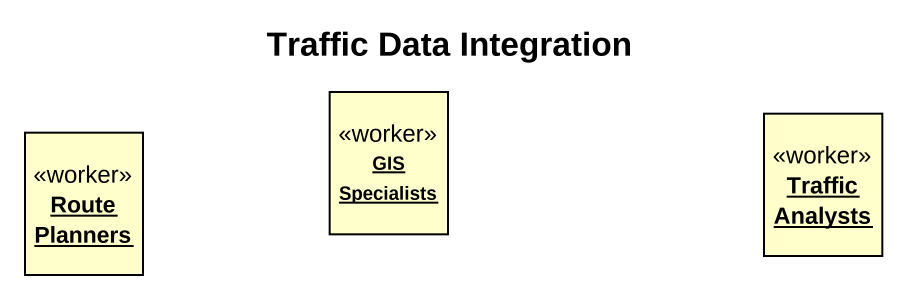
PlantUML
@startuml
title Traffic Data Integration
hide circle
hide empty members
object "Route Planners" as Route_Planners <<worker>>
object "GIS Specialists" as GIS_Specialists <<worker>>
object "Traffic Analysts" as Traffic_Analysts <<worker>>
@enduml
